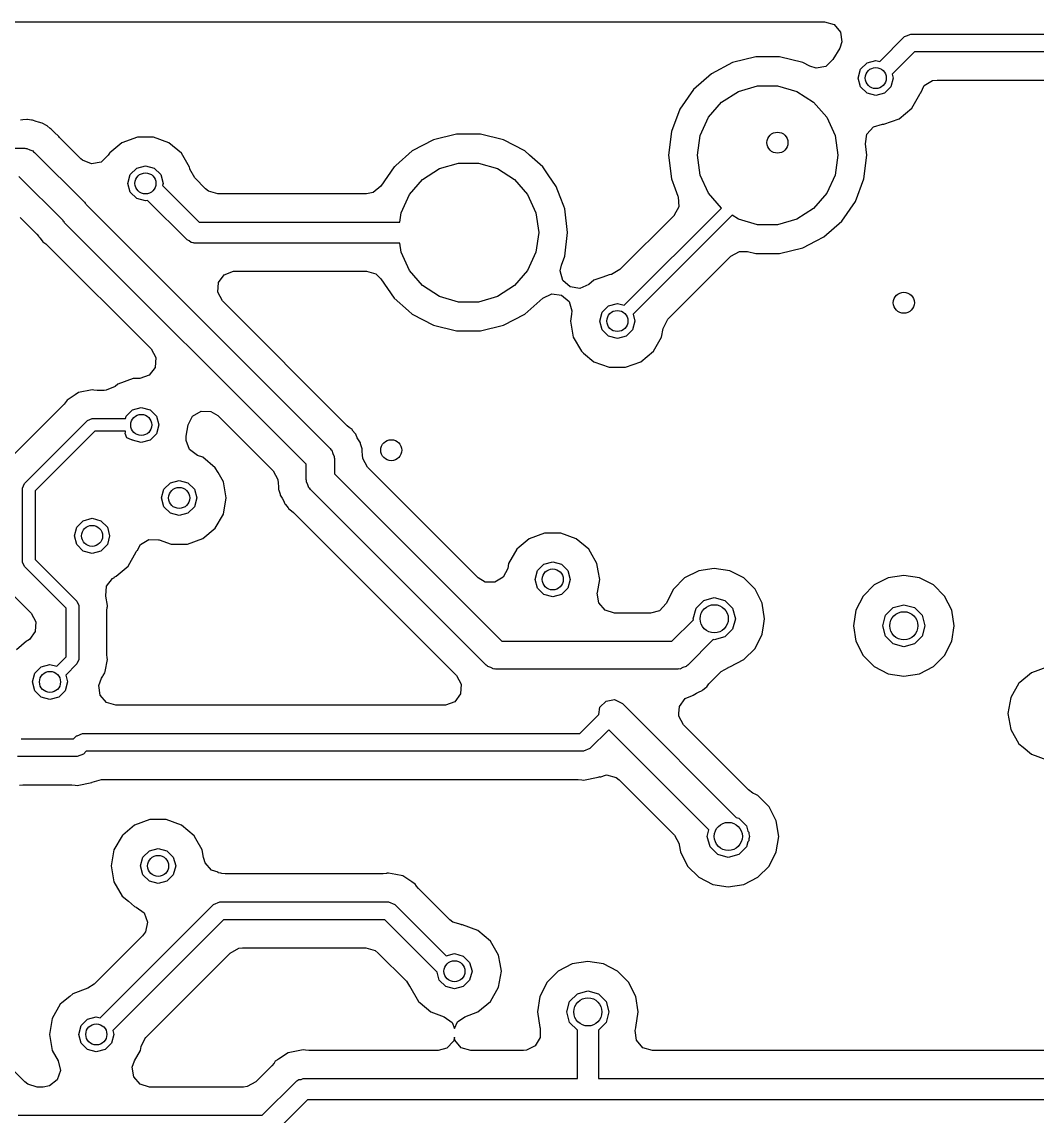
# Model space of a CAD drawing. Extents: x 4.55 to 6.09, y -4.28 to -3.52.
# Drawn here: x 5.3413 to 5.6259, y -3.8284 to -3.5217 of the extents above; entities that cross this region are included whole.
import ezdxf

# ---------------------------------------------------------------- set-up
doc = ezdxf.new("R2010")
doc.units = 0
doc.header["$MEASUREMENT"] = 0
doc.layers.add('BLACK', color=7, linetype='CONTINUOUS')

msp = doc.modelspace()

# ---------------------------------------------------------------- linework, layer by layer
at = {"layer": 'BLACK', "linetype": 'CONTINUOUS'}
for p, q in [((4.91438, -3.52165), (5.56637, -3.52165)), ((5.56637, -3.52165), (5.56901, -3.52243)), ((5.56901, -3.52243), (5.57081, -3.52451)), ((5.57081, -3.52451), (5.5712, -3.52723)), ((5.5712, -3.52723), (5.57059, -3.52898)), ((5.5818, -3.53277), (5.58878, -3.52579)), ((5.58878, -3.52579), (5.5893, -3.52558)), ((5.5893, -3.52558), (5.59055, -3.52506)), ((5.59055, -3.52506), (5.68189, -3.52506)), ((5.57059, -3.52898), (5.56871, -3.53223)), ((5.59159, -3.53006), (5.58534, -3.53631)), ((5.68085, -3.53006), (5.59159, -3.53006)), ((5.54054, -3.53308), (5.53461, -3.53619)), ((5.54705, -3.53148), (5.54054, -3.53308)), ((5.55374, -3.53148), (5.54705, -3.53148)), ((5.56025, -3.53308), (5.55374, -3.53148)), ((5.56222, -3.53411), (5.56025, -3.53308)), ((5.56871, -3.53223), (5.56672, -3.53413)), ((5.57645, -3.53494), (5.57825, -3.53314)), ((5.57825, -3.53314), (5.58071, -3.53248)), ((5.58071, -3.53248), (5.5818, -3.53277)), ((5.53461, -3.53619), (5.5296, -3.54063)), ((5.56402, -3.53465), (5.56222, -3.53411)), ((5.56672, -3.53413), (5.56402, -3.53465)), ((5.57579, -3.5374), (5.57645, -3.53494)), ((5.58534, -3.53631), (5.58563, -3.5374)), ((5.54222, -3.54115), (5.54759, -3.53957)), ((5.54759, -3.53957), (5.5532, -3.53957)), ((5.5532, -3.53957), (5.55857, -3.54115)), ((5.57645, -3.53986), (5.57579, -3.5374)), ((5.57825, -3.54166), (5.57645, -3.53986)), ((5.58497, -3.53986), (5.58317, -3.54166)), ((5.58563, -3.5374), (5.58497, -3.53986)), ((5.5933, -3.54153), (5.59429, -3.53952)), ((5.59429, -3.53952), (5.59665, -3.53811)), ((5.59665, -3.53811), (5.59788, -3.53795)), ((5.59788, -3.53795), (5.64214, -3.53795)), ((5.5296, -3.54063), (5.52579, -3.54614)), ((5.5375, -3.54418), (5.54222, -3.54115)), ((5.55857, -3.54115), (5.56328, -3.54418)), ((5.58071, -3.54232), (5.57825, -3.54166)), ((5.58317, -3.54166), (5.58071, -3.54232)), ((5.5908, -3.54587), (5.59309, -3.54191)), ((5.59309, -3.54191), (5.59323, -3.54151)), ((5.59309, -3.54191), (5.59309, -3.54191)), ((5.59323, -3.54151), (5.5933, -3.54153)), ((5.52579, -3.54614), (5.52342, -3.55241)), ((5.53383, -3.54841), (5.5375, -3.54418)), ((5.56328, -3.54418), (5.56695, -3.54841)), ((5.58729, -3.54881), (5.5908, -3.54587)), ((5.34164, -3.54915), (5.34097, -3.54919)), ((5.34268, -3.549), (5.34164, -3.54915)), ((5.34295, -3.54906), (5.34268, -3.549)), ((5.34406, -3.54919), (5.34295, -3.54906)), ((5.34434, -3.54919), (5.34406, -3.54919)), ((5.34532, -3.54957), (5.34434, -3.54919)), ((5.34434, -3.54919), (5.34434, -3.54919)), ((5.53151, -3.55351), (5.53383, -3.54841)), ((5.56695, -3.54841), (5.56928, -3.55351)), ((5.583, -3.55037), (5.58729, -3.54881)), ((5.34596, -3.54977), (5.34532, -3.54957)), ((5.34699, -3.55001), (5.34596, -3.54977)), ((5.34721, -3.55017), (5.34699, -3.55001)), ((5.34699, -3.55001), (5.34699, -3.55001)), ((5.34699, -3.55001), (5.34699, -3.55001)), ((5.34821, -3.55069), (5.34721, -3.55017)), ((5.34846, -3.55079), (5.34821, -3.55069)), ((5.34924, -3.5515), (5.34846, -3.55079)), ((5.34957, -3.55176), (5.34924, -3.5515)), ((5.34972, -3.55188), (5.34957, -3.55176)), ((5.35022, -3.55239), (5.34972, -3.55188)), ((5.34972, -3.55188), (5.34972, -3.55188)), ((5.34972, -3.55188), (5.34972, -3.55188)), ((5.57824, -3.55313), (5.58008, -3.55109)), ((5.58008, -3.55109), (5.58263, -3.55037)), ((5.58263, -3.55037), (5.583, -3.55037)), ((5.583, -3.55037), (5.583, -3.55037)), ((5.35038, -3.55254), (5.35022, -3.55239)), ((5.35173, -3.55377), (5.35038, -3.55254)), ((5.35192, -3.55402), (5.35173, -3.55377)), ((5.35236, -3.55453), (5.35192, -3.55402)), ((5.35788, -3.56005), (5.35236, -3.55453)), ((5.3737, -3.55396), (5.3694, -3.55552)), ((5.37827, -3.55396), (5.3737, -3.55396)), ((5.38257, -3.55552), (5.37827, -3.55396)), ((5.45668, -3.55473), (5.45075, -3.55784)), ((5.46319, -3.55313), (5.45668, -3.55473)), ((5.46988, -3.55313), (5.46319, -3.55313)), ((5.47639, -3.55473), (5.46988, -3.55313)), ((5.48232, -3.55784), (5.47639, -3.55473)), ((5.52342, -3.55241), (5.52261, -3.55906)), ((5.52342, -3.55241), (5.52342, -3.55241)), ((5.53071, -3.55906), (5.53151, -3.55351)), ((5.56928, -3.55351), (5.57008, -3.55906)), ((5.57779, -3.55584), (5.57824, -3.55313)), ((5.33014, -3.55709), (5.34213, -3.55709)), ((5.34213, -3.55709), (5.34243, -3.55718)), ((5.34243, -3.55718), (5.34274, -3.55714)), ((5.34274, -3.55714), (5.34356, -3.55755)), ((5.34356, -3.55755), (5.34444, -3.55784)), ((5.34444, -3.55784), (5.34463, -3.5581)), ((5.34463, -3.5581), (5.34491, -3.55824)), ((5.34491, -3.55824), (5.35889, -3.57222)), ((5.36603, -3.55835), (5.36589, -3.55846)), ((5.3694, -3.55552), (5.36603, -3.55835)), ((5.38607, -3.55846), (5.38257, -3.55552)), ((5.38257, -3.55552), (5.38257, -3.55552)), ((5.45075, -3.55784), (5.44617, -3.56191)), ((5.4836, -3.55898), (5.48232, -3.55784)), ((5.57817, -3.55906), (5.57779, -3.55584)), ((5.35832, -3.56043), (5.35788, -3.56005)), ((5.36087, -3.56146), (5.35832, -3.56043)), ((5.36357, -3.56094), (5.36087, -3.56146)), ((5.36556, -3.55904), (5.36357, -3.56094)), ((5.36589, -3.55846), (5.36556, -3.55904)), ((5.36589, -3.55846), (5.36589, -3.55846)), ((5.38607, -3.55846), (5.38607, -3.55846)), ((5.38607, -3.55846), (5.38607, -3.55846)), ((5.38607, -3.55846), (5.38607, -3.55846)), ((5.38836, -3.56242), (5.38607, -3.55846)), ((5.38607, -3.55846), (5.38607, -3.55846)), ((5.45836, -3.5628), (5.46373, -3.56122)), ((5.46373, -3.56122), (5.46934, -3.56122)), ((5.46934, -3.56122), (5.47471, -3.5628)), ((5.48733, -3.56229), (5.4836, -3.55898)), ((5.52261, -3.55906), (5.52342, -3.5657)), ((5.53151, -3.5646), (5.53071, -3.55906)), ((5.57008, -3.55906), (5.56928, -3.5646)), ((5.57737, -3.5657), (5.57817, -3.55906)), ((5.57817, -3.55906), (5.57817, -3.55906)), ((5.37106, -3.56693), (5.37172, -3.56447)), ((5.37172, -3.56447), (5.37352, -3.56267)), ((5.37352, -3.56267), (5.37598, -3.56201)), ((5.37598, -3.56201), (5.37844, -3.56267)), ((5.37844, -3.56267), (5.38025, -3.56447)), ((5.38025, -3.56447), (5.38091, -3.56693)), ((5.38843, -3.56278), (5.38836, -3.56242)), ((5.38836, -3.56242), (5.38836, -3.56242)), ((5.38846, -3.56297), (5.38843, -3.56278)), ((5.38978, -3.56539), (5.38846, -3.56297)), ((5.44574, -3.56229), (5.44197, -3.56775)), ((5.44578, -3.56225), (5.44574, -3.56229)), ((5.44617, -3.56191), (5.44578, -3.56225)), ((5.45364, -3.56583), (5.45836, -3.5628)), ((5.47471, -3.5628), (5.47943, -3.56583)), ((5.48909, -3.56484), (5.48733, -3.56229)), ((5.35287, -3.57734), (5.3405, -3.56496)), ((5.37172, -3.56939), (5.37106, -3.56693)), ((5.38091, -3.56693), (5.38075, -3.56752)), ((5.38075, -3.56752), (5.39099, -3.57776)), ((5.39283, -3.56843), (5.38978, -3.56539)), ((5.44998, -3.57007), (5.45364, -3.56583)), ((5.47943, -3.56583), (5.4831, -3.57007)), ((5.49093, -3.5675), (5.48909, -3.56484)), ((5.49113, -3.5678), (5.49093, -3.5675)), ((5.52342, -3.5657), (5.52342, -3.5657)), ((5.52342, -3.5657), (5.52445, -3.56843)), ((5.53383, -3.5697), (5.53151, -3.5646)), ((5.56928, -3.5646), (5.56695, -3.5697)), ((5.57499, -3.57197), (5.57737, -3.5657)), ((5.37352, -3.57119), (5.37172, -3.56939)), ((5.39364, -3.56909), (5.39283, -3.56843)), ((5.39628, -3.56986), (5.39364, -3.56909)), ((5.43795, -3.56986), (5.39628, -3.56986)), ((5.43983, -3.56949), (5.43795, -3.56986)), ((5.44197, -3.56775), (5.43983, -3.56949)), ((5.44765, -3.57516), (5.44998, -3.57007)), ((5.4831, -3.57007), (5.48542, -3.57516)), ((5.49224, -3.57072), (5.49113, -3.5678)), ((5.52445, -3.56843), (5.52526, -3.57055)), ((5.52526, -3.57055), (5.52532, -3.57072)), ((5.53743, -3.57385), (5.53383, -3.5697)), ((5.56695, -3.5697), (5.56328, -3.57393)), ((5.35889, -3.57222), (5.35903, -3.5725)), ((5.35903, -3.5725), (5.35929, -3.57269)), ((5.35929, -3.57269), (5.35933, -3.57283)), ((5.35933, -3.57283), (5.42778, -3.64128)), ((5.37598, -3.57185), (5.37352, -3.57119)), ((5.37657, -3.57169), (5.37598, -3.57185)), ((5.38768, -3.5828), (5.37657, -3.57169)), ((5.49324, -3.57336), (5.49224, -3.57072)), ((5.49351, -3.57406), (5.49324, -3.57336)), ((5.52553, -3.57346), (5.52423, -3.57588)), ((5.52532, -3.57072), (5.52553, -3.57346)), ((5.57119, -3.57748), (5.57499, -3.57197)), ((5.34086, -3.57649), (5.3455, -3.58112)), ((5.44727, -3.57776), (5.44765, -3.57516)), ((5.48542, -3.57516), (5.48622, -3.58071)), ((5.49432, -3.58071), (5.49351, -3.57406)), ((5.52421, -3.5759), (5.509, -3.59111)), ((5.51017, -3.6011), (5.53743, -3.57385)), ((5.54046, -3.57583), (5.51268, -3.60361)), ((5.52423, -3.57588), (5.52421, -3.5759)), ((5.54222, -3.57696), (5.54046, -3.57583)), ((5.56328, -3.57393), (5.55857, -3.57696)), ((5.35292, -3.57748), (5.35287, -3.57734)), ((5.35317, -3.57767), (5.35292, -3.57748)), ((5.35332, -3.57795), (5.35317, -3.57767)), ((5.42106, -3.64569), (5.35332, -3.57795)), ((5.39099, -3.57776), (5.44727, -3.57776)), ((5.54759, -3.57854), (5.54222, -3.57696)), ((5.5532, -3.57854), (5.54759, -3.57854)), ((5.55857, -3.57696), (5.5532, -3.57854)), ((5.56618, -3.58192), (5.57119, -3.57748)), ((5.3455, -3.58112), (5.34607, -3.58182)), ((5.34607, -3.58182), (5.34617, -3.58197)), ((5.34617, -3.58197), (5.34637, -3.58216)), ((5.34637, -3.58216), (5.34706, -3.58304)), ((5.38826, -3.58307), (5.38768, -3.5828)), ((5.48622, -3.58071), (5.48542, -3.58625)), ((5.49351, -3.58736), (5.49432, -3.58071)), ((5.56404, -3.58304), (5.56618, -3.58192)), ((5.56618, -3.58192), (5.56618, -3.58192)), ((5.56618, -3.58192), (5.56618, -3.58192)), ((5.34706, -3.58304), (5.34721, -3.58327)), ((5.34721, -3.58327), (5.34721, -3.58327)), ((5.34721, -3.58327), (5.34721, -3.58327)), ((5.34721, -3.58327), (5.34802, -3.58389)), ((5.34802, -3.58389), (5.34805, -3.58391)), ((5.34805, -3.58391), (5.34856, -3.58435)), ((5.34856, -3.58435), (5.37755, -3.61334)), ((5.38875, -3.58348), (5.38826, -3.58307)), ((5.38939, -3.5836), (5.38875, -3.58348)), ((5.38951, -3.58365), (5.38939, -3.5836)), ((5.38958, -3.58363), (5.38951, -3.58365)), ((5.38976, -3.58366), (5.38958, -3.58363)), ((5.44727, -3.58366), (5.38976, -3.58366)), ((5.44765, -3.58625), (5.44727, -3.58366)), ((5.5401, -3.58735), (5.54251, -3.58603)), ((5.54251, -3.58603), (5.54472, -3.58606)), ((5.55374, -3.58663), (5.56025, -3.58503)), ((5.56025, -3.58503), (5.56404, -3.58304)), ((5.44998, -3.59135), (5.44765, -3.58625)), ((5.48542, -3.58625), (5.4831, -3.59135)), ((5.49258, -3.58981), (5.49351, -3.58736)), ((5.52242, -3.60503), (5.5401, -3.58735)), ((5.54472, -3.58606), (5.54705, -3.58663)), ((5.54705, -3.58663), (5.55374, -3.58663)), ((5.39808, -3.59253), (5.40066, -3.59157)), ((5.40066, -3.59157), (5.40101, -3.59156)), ((5.40101, -3.59156), (5.43795, -3.59156)), ((5.43795, -3.59156), (5.44059, -3.59233)), ((5.45364, -3.59559), (5.44998, -3.59135)), ((5.4831, -3.59135), (5.47943, -3.59559)), ((5.49226, -3.59146), (5.49258, -3.58981)), ((5.493, -3.59411), (5.49226, -3.59146)), ((5.509, -3.59111), (5.50659, -3.59243)), ((5.39624, -3.59747), (5.39644, -3.59473)), ((5.39644, -3.59473), (5.39808, -3.59253)), ((5.44059, -3.59233), (5.44197, -3.59366)), ((5.44197, -3.59366), (5.44574, -3.59913)), ((5.49505, -3.59595), (5.493, -3.59411)), ((5.50168, -3.5941), (5.50028, -3.59528)), ((5.50415, -3.5932), (5.50168, -3.5941)), ((5.50168, -3.5941), (5.50168, -3.5941)), ((5.50168, -3.5941), (5.50168, -3.5941)), ((5.50598, -3.59254), (5.50415, -3.5932)), ((5.5064, -3.59247), (5.50598, -3.59254)), ((5.50659, -3.59243), (5.5064, -3.59247)), ((5.39756, -3.59989), (5.39624, -3.59747)), ((5.45836, -3.59861), (5.45364, -3.59559)), ((5.47943, -3.59559), (5.47471, -3.59861)), ((5.48739, -3.59908), (5.48988, -3.59791)), ((5.48988, -3.59791), (5.49261, -3.59827)), ((5.49261, -3.59827), (5.49471, -3.60005)), ((5.49776, -3.59638), (5.49505, -3.59595)), ((5.50028, -3.59528), (5.49776, -3.59638)), ((5.43255, -3.63488), (5.39756, -3.59989)), ((5.44574, -3.59913), (5.44974, -3.60268)), ((5.46373, -3.60019), (5.45836, -3.59861)), ((5.46934, -3.60019), (5.46373, -3.60019)), ((5.47471, -3.59861), (5.46934, -3.60019)), ((5.48232, -3.60357), (5.48733, -3.59913)), ((5.48733, -3.59913), (5.48739, -3.59908)), ((5.48733, -3.59913), (5.48733, -3.59913)), ((5.49471, -3.60005), (5.49551, -3.60268)), ((5.50401, -3.60305), (5.50581, -3.60125)), ((5.50581, -3.60125), (5.50827, -3.60059)), ((5.50827, -3.60059), (5.51017, -3.6011)), ((5.44974, -3.60268), (5.45075, -3.60357)), ((5.45075, -3.60357), (5.45668, -3.60668)), ((5.47639, -3.60668), (5.48232, -3.60357)), ((5.49544, -3.60358), (5.4951, -3.60551)), ((5.49551, -3.60268), (5.49544, -3.60358)), ((5.50335, -3.60551), (5.50401, -3.60305)), ((5.51268, -3.60361), (5.51319, -3.60551)), ((5.45668, -3.60668), (5.45668, -3.60668)), ((5.45668, -3.60668), (5.46319, -3.60829)), ((5.46988, -3.60829), (5.47639, -3.60668)), ((5.4951, -3.60551), (5.4951, -3.60551)), ((5.4951, -3.60551), (5.49589, -3.61002)), ((5.50401, -3.60797), (5.50335, -3.60551)), ((5.51319, -3.60551), (5.51253, -3.60797)), ((5.52107, -3.60763), (5.52229, -3.60517)), ((5.52229, -3.60517), (5.52242, -3.60503)), ((5.46319, -3.60829), (5.46988, -3.60829)), ((5.49589, -3.61002), (5.49589, -3.61002)), ((5.49589, -3.61002), (5.49818, -3.61398)), ((5.50581, -3.60977), (5.50401, -3.60797)), ((5.50827, -3.61043), (5.50581, -3.60977)), ((5.51073, -3.60977), (5.50827, -3.61043)), ((5.51253, -3.60797), (5.51073, -3.60977)), ((5.51836, -3.61398), (5.52065, -3.61002)), ((5.52065, -3.61002), (5.52107, -3.60763)), ((5.37755, -3.61334), (5.37886, -3.61575)), ((5.37886, -3.61575), (5.37867, -3.6185)), ((5.49818, -3.61398), (5.49818, -3.61398)), ((5.49818, -3.61398), (5.49878, -3.61449)), ((5.49878, -3.61449), (5.50168, -3.61692)), ((5.51485, -3.61692), (5.51836, -3.61398)), ((5.37867, -3.6185), (5.37702, -3.6207)), ((5.50168, -3.61692), (5.50598, -3.61848)), ((5.50598, -3.61848), (5.50598, -3.61848)), ((5.50598, -3.61848), (5.51056, -3.61848)), ((5.51056, -3.61848), (5.51485, -3.61692)), ((5.51056, -3.61848), (5.51056, -3.61848)), ((5.37252, -3.62167), (5.36822, -3.62324)), ((5.37409, -3.62167), (5.37252, -3.62167)), ((5.37444, -3.62166), (5.37409, -3.62167)), ((5.37702, -3.6207), (5.37444, -3.62166)), ((5.35725, -3.62554), (5.3563, -3.62618)), ((5.36102, -3.62479), (5.35725, -3.62554)), ((5.35725, -3.62554), (5.35725, -3.62554)), ((5.35725, -3.62554), (5.35725, -3.62554)), ((5.3615, -3.62489), (5.36102, -3.62479)), ((5.36102, -3.62479), (5.36102, -3.62479)), ((5.36102, -3.62479), (5.36102, -3.62479)), ((5.36246, -3.62498), (5.3615, -3.62489)), ((5.36436, -3.62498), (5.36246, -3.62498)), ((5.36498, -3.62494), (5.36436, -3.62498)), ((5.3675, -3.62384), (5.36498, -3.62494)), ((5.36822, -3.62324), (5.3675, -3.62384)), ((5.36822, -3.62324), (5.36822, -3.62324)), ((5.36822, -3.62324), (5.36822, -3.62324)), ((5.35318, -3.62882), (5.33749, -3.64451)), ((5.35378, -3.62808), (5.35318, -3.62882)), ((5.35406, -3.62768), (5.35378, -3.62808)), ((5.35627, -3.62619), (5.35406, -3.62768)), ((5.3563, -3.62618), (5.35627, -3.62619)), ((5.37054, -3.63219), (5.37234, -3.63038)), ((5.37234, -3.63038), (5.3748, -3.62972)), ((5.3748, -3.62972), (5.37726, -3.63038)), ((5.37726, -3.63038), (5.37907, -3.63219)), ((5.3892, -3.63217), (5.39156, -3.63076)), ((5.39156, -3.63076), (5.39431, -3.63084)), ((5.39431, -3.63084), (5.39624, -3.63203)), ((5.39624, -3.63203), (5.41174, -3.64753)), ((5.34205, -3.65111), (5.35977, -3.63339)), ((5.35977, -3.63339), (5.36102, -3.63287)), ((5.36102, -3.63287), (5.37036, -3.63287)), ((5.37036, -3.63287), (5.37054, -3.63219)), ((5.37907, -3.63219), (5.37972, -3.63465)), ((5.37972, -3.63465), (5.37907, -3.63711)), ((5.38743, -3.63775), (5.38798, -3.63465)), ((5.38798, -3.63463), (5.3892, -3.63217)), ((5.38798, -3.63465), (5.38798, -3.63463)), ((5.38798, -3.63465), (5.38798, -3.63465)), ((5.43306, -3.63532), (5.43255, -3.63488)), ((5.36176, -3.63642), (5.34508, -3.6531)), ((5.37036, -3.63642), (5.36176, -3.63642)), ((5.37028, -3.63701), (5.37042, -3.63666)), ((5.37079, -3.63826), (5.37028, -3.63701)), ((5.37042, -3.63666), (5.37036, -3.63642)), ((5.37907, -3.63711), (5.37726, -3.63891)), ((5.38737, -3.63898), (5.38743, -3.63775)), ((5.43389, -3.63595), (5.43306, -3.63532)), ((5.43401, -3.63614), (5.43389, -3.63595)), ((5.43389, -3.63595), (5.43389, -3.63595)), ((5.43389, -3.63595), (5.43389, -3.63595)), ((5.43404, -3.63619), (5.43401, -3.63614)), ((5.43474, -3.63707), (5.43404, -3.63619)), ((5.43493, -3.63726), (5.43474, -3.63707)), ((5.43535, -3.63822), (5.43493, -3.63726)), ((5.43493, -3.63726), (5.43493, -3.63726)), ((5.43493, -3.63726), (5.43493, -3.63726)), ((5.37205, -3.63878), (5.37079, -3.63826)), ((5.37221, -3.63878), (5.37205, -3.63878)), ((5.37234, -3.63891), (5.37221, -3.63878)), ((5.3748, -3.63957), (5.37234, -3.63891)), ((5.37726, -3.63891), (5.3748, -3.63957)), ((5.38835, -3.64155), (5.38737, -3.63898)), ((5.43567, -3.63882), (5.43535, -3.63822)), ((5.43622, -3.63971), (5.43567, -3.63882)), ((5.43627, -3.63998), (5.43622, -3.63971)), ((5.43661, -3.64106), (5.43627, -3.63998)), ((5.43672, -3.64131), (5.43661, -3.64106)), ((5.39057, -3.64318), (5.38835, -3.64155)), ((5.39202, -3.64371), (5.39057, -3.64318)), ((5.39552, -3.64665), (5.39202, -3.64371)), ((5.42778, -3.64128), (5.42793, -3.64156)), ((5.42793, -3.64156), (5.42819, -3.64175)), ((5.42819, -3.64175), (5.42847, -3.64262)), ((5.42847, -3.64262), (5.42889, -3.64345)), ((5.42889, -3.64345), (5.42884, -3.64376)), ((5.42884, -3.64376), (5.42894, -3.64406)), ((5.42894, -3.64406), (5.42894, -3.64834)), ((5.43676, -3.64236), (5.43672, -3.64131)), ((5.43681, -3.64277), (5.43676, -3.64236)), ((5.43683, -3.64297), (5.43681, -3.64277)), ((5.43683, -3.64305), (5.43683, -3.64297)), ((5.43694, -3.64408), (5.43683, -3.64305)), ((5.43826, -3.6465), (5.43694, -3.64408)), ((5.39632, -3.64802), (5.39552, -3.64665)), ((5.39552, -3.64665), (5.39552, -3.64665)), ((5.42106, -3.64997), (5.42106, -3.64569)), ((5.46926, -3.6775), (5.43826, -3.6465)), ((5.38297, -3.65086), (5.38543, -3.6502)), ((5.38543, -3.6502), (5.38789, -3.65086)), ((5.39781, -3.65061), (5.39632, -3.64802)), ((5.41174, -3.64753), (5.41306, -3.64995)), ((5.41306, -3.64995), (5.41317, -3.65098)), ((5.42116, -3.65027), (5.42106, -3.64997)), ((5.42111, -3.65058), (5.42116, -3.65027)), ((5.42894, -3.64834), (5.47588, -3.69528)), ((5.34154, -3.65236), (5.34205, -3.65111)), ((5.34154, -3.67309), (5.34154, -3.65236)), ((5.34508, -3.6531), (5.34508, -3.67235)), ((5.38051, -3.65512), (5.38117, -3.65266)), ((5.38117, -3.65266), (5.38297, -3.65086)), ((5.38789, -3.65086), (5.38969, -3.65266)), ((5.38969, -3.65266), (5.39035, -3.65512)), ((5.39861, -3.65512), (5.39781, -3.65061)), ((5.41317, -3.65098), (5.41317, -3.65106)), ((5.41317, -3.65106), (5.41319, -3.65125)), ((5.41319, -3.65125), (5.41324, -3.65167)), ((5.41324, -3.65167), (5.41328, -3.65272)), ((5.41328, -3.65272), (5.41328, -3.65272)), ((5.41328, -3.65272), (5.41339, -3.65297)), ((5.41339, -3.65297), (5.41373, -3.65405)), ((5.42153, -3.6514), (5.42111, -3.65058)), ((5.42181, -3.65228), (5.42153, -3.6514)), ((5.42207, -3.65247), (5.42181, -3.65228)), ((5.42222, -3.65275), (5.42207, -3.65247)), ((5.47146, -3.702), (5.42222, -3.65275)), ((5.38117, -3.65758), (5.38051, -3.65512)), ((5.39035, -3.65512), (5.38969, -3.65758)), ((5.39781, -3.65962), (5.39861, -3.65512)), ((5.41373, -3.65405), (5.41378, -3.65432)), ((5.41378, -3.65432), (5.41378, -3.65432)), ((5.41378, -3.65432), (5.41378, -3.65432)), ((5.41378, -3.65432), (5.41433, -3.65521)), ((5.41433, -3.65521), (5.41465, -3.65581)), ((5.41465, -3.65581), (5.41507, -3.65677)), ((5.38297, -3.65938), (5.38117, -3.65758)), ((5.38543, -3.66004), (5.38297, -3.65938)), ((5.38789, -3.65938), (5.38543, -3.66004)), ((5.38969, -3.65758), (5.38789, -3.65938)), ((5.39552, -3.66359), (5.39781, -3.65962)), ((5.41507, -3.65677), (5.41507, -3.65677)), ((5.41507, -3.65677), (5.41507, -3.65677)), ((5.41507, -3.65677), (5.41526, -3.65696)), ((5.41526, -3.65696), (5.41596, -3.65784)), ((5.41596, -3.65784), (5.41611, -3.65808)), ((5.41611, -3.65808), (5.41611, -3.65808)), ((5.41611, -3.65808), (5.41611, -3.65808)), ((5.41611, -3.65808), (5.41611, -3.65808)), ((5.41611, -3.65808), (5.41694, -3.65871)), ((5.41694, -3.65871), (5.41745, -3.65915)), ((5.41745, -3.65915), (5.4632, -3.70489)), ((5.35676, -3.66329), (5.35856, -3.66149)), ((5.35856, -3.66149), (5.36102, -3.66083)), ((5.36102, -3.66083), (5.36348, -3.66149)), ((5.36348, -3.66149), (5.36529, -3.66329)), ((5.3561, -3.66575), (5.35676, -3.66329)), ((5.35676, -3.66821), (5.3561, -3.66575)), ((5.36529, -3.66329), (5.36594, -3.66575)), ((5.36594, -3.66575), (5.36529, -3.66821)), ((5.39202, -3.66653), (5.39552, -3.66359)), ((5.48787, -3.66498), (5.48357, -3.66655)), ((5.49244, -3.66498), (5.48787, -3.66498)), ((5.49674, -3.66655), (5.49244, -3.66498)), ((5.35856, -3.67001), (5.35676, -3.66821)), ((5.36529, -3.66821), (5.36348, -3.67001)), ((5.37369, -3.6699), (5.37456, -3.66816)), ((5.37456, -3.66816), (5.37692, -3.66674)), ((5.37692, -3.66674), (5.37967, -3.66683)), ((5.37967, -3.66683), (5.37981, -3.66688)), ((5.37981, -3.66688), (5.38315, -3.66809)), ((5.38315, -3.66809), (5.38315, -3.66809)), ((5.38315, -3.66809), (5.38772, -3.66809)), ((5.38772, -3.66809), (5.39202, -3.66653)), ((5.38772, -3.66809), (5.38772, -3.66809)), ((5.48357, -3.66655), (5.48072, -3.66894)), ((5.49674, -3.66655), (5.49674, -3.66655)), ((5.50025, -3.66949), (5.49674, -3.66655)), ((5.36102, -3.67067), (5.35856, -3.67001)), ((5.36348, -3.67001), (5.36102, -3.67067)), ((5.37111, -3.67422), (5.3734, -3.67025)), ((5.3734, -3.67025), (5.37355, -3.66985)), ((5.3734, -3.67025), (5.3734, -3.67025)), ((5.37355, -3.66985), (5.37369, -3.6699)), ((5.48007, -3.66949), (5.47778, -3.67345)), ((5.48072, -3.66894), (5.48007, -3.66949)), ((5.48007, -3.66949), (5.48007, -3.66949)), ((5.50073, -3.67032), (5.50025, -3.66949)), ((5.50025, -3.66949), (5.50025, -3.66949)), ((5.50025, -3.66949), (5.50025, -3.66949)), ((5.50025, -3.66949), (5.50025, -3.66949)), ((5.50025, -3.66949), (5.50025, -3.66949)), ((5.50254, -3.67345), (5.50073, -3.67032)), ((5.34205, -3.67434), (5.34154, -3.67309)), ((5.35374, -3.68603), (5.34205, -3.67434)), ((5.34508, -3.67235), (5.35676, -3.68404)), ((5.36773, -3.67705), (5.37111, -3.67422)), ((5.47752, -3.6749), (5.4763, -3.67736)), ((5.47778, -3.67345), (5.47752, -3.6749)), ((5.47778, -3.67345), (5.47778, -3.67345)), ((5.4859, -3.67549), (5.4877, -3.67369)), ((5.4877, -3.67369), (5.49016, -3.67303)), ((5.49016, -3.67303), (5.49262, -3.67369)), ((5.49262, -3.67369), (5.49442, -3.67549)), ((5.5029, -3.67554), (5.50254, -3.67345)), ((5.53543, -3.67485), (5.53107, -3.67554)), ((5.5398, -3.67554), (5.53543, -3.67485)), ((5.53543, -3.67485), (5.53543, -3.67485)), ((5.36507, -3.67983), (5.36676, -3.67766)), ((5.36676, -3.67766), (5.36726, -3.6774)), ((5.36724, -3.67737), (5.36761, -3.67716)), ((5.36726, -3.6774), (5.36724, -3.67737)), ((5.36761, -3.67716), (5.36773, -3.67705)), ((5.47119, -3.67869), (5.46926, -3.6775)), ((5.4763, -3.67736), (5.47394, -3.67877)), ((5.48524, -3.67795), (5.4859, -3.67549)), ((5.4859, -3.68041), (5.48524, -3.67795)), ((5.49442, -3.67549), (5.49508, -3.67795)), ((5.49508, -3.67795), (5.49442, -3.68041)), ((5.50268, -3.68165), (5.50333, -3.67795)), ((5.50333, -3.67795), (5.5029, -3.67554)), ((5.50333, -3.67795), (5.50333, -3.67795)), ((5.52713, -3.67754), (5.524, -3.68067)), ((5.53107, -3.67554), (5.52713, -3.67754)), ((5.54374, -3.67754), (5.5398, -3.67554)), ((5.54687, -3.68067), (5.54374, -3.67754)), ((5.58422, -3.67751), (5.58028, -3.67951)), ((5.58858, -3.67681), (5.58422, -3.67751)), ((5.59295, -3.67751), (5.58858, -3.67681)), ((5.58858, -3.67681), (5.58858, -3.67681)), ((5.59689, -3.67951), (5.59295, -3.67751)), ((5.33749, -3.68093), (5.34397, -3.68742)), ((5.36483, -3.68257), (5.36507, -3.67983)), ((5.47394, -3.67877), (5.47119, -3.67869)), ((5.4877, -3.68221), (5.4859, -3.68041)), ((5.49442, -3.68041), (5.49262, -3.68221)), ((5.524, -3.68067), (5.52194, -3.68472)), ((5.54887, -3.68461), (5.54687, -3.68067)), ((5.58028, -3.67951), (5.57715, -3.68264)), ((5.60001, -3.68264), (5.59689, -3.67951)), ((5.35676, -3.68404), (5.35728, -3.68529)), ((5.36484, -3.68267), (5.36483, -3.68257)), ((5.36536, -3.68524), (5.36484, -3.68267)), ((5.49016, -3.68287), (5.4877, -3.68221)), ((5.49262, -3.68221), (5.49016, -3.68287)), ((5.50265, -3.68181), (5.50268, -3.68165)), ((5.50304, -3.68453), (5.50265, -3.68181)), ((5.53032, -3.68602), (5.53248, -3.68386)), ((5.53248, -3.68386), (5.53543, -3.68307)), ((5.53543, -3.68307), (5.53839, -3.68386)), ((5.53839, -3.68386), (5.54055, -3.68602)), ((5.57715, -3.68264), (5.57514, -3.68658)), ((5.60202, -3.68658), (5.60001, -3.68264)), ((5.35374, -3.69966), (5.35374, -3.68603)), ((5.35728, -3.68529), (5.35728, -3.70039)), ((5.36518, -3.68672), (5.36527, -3.68577)), ((5.36518, -3.69896), (5.36518, -3.68672)), ((5.36527, -3.68577), (5.3653, -3.68563)), ((5.3653, -3.68563), (5.36537, -3.68529)), ((5.36537, -3.68529), (5.36536, -3.68524)), ((5.50485, -3.68661), (5.50304, -3.68453)), ((5.50749, -3.68738), (5.50485, -3.68661)), ((5.52005, -3.68672), (5.51759, -3.68738)), ((5.52194, -3.68472), (5.52005, -3.68672)), ((5.52953, -3.68898), (5.53032, -3.68602)), ((5.54055, -3.68602), (5.54134, -3.68898)), ((5.54956, -3.68898), (5.54887, -3.68461)), ((5.57514, -3.68658), (5.57445, -3.69094)), ((5.58347, -3.68799), (5.58563, -3.68583)), ((5.58563, -3.68583), (5.58858, -3.68504)), ((5.58858, -3.68504), (5.59154, -3.68583)), ((5.59154, -3.68583), (5.5937, -3.68799)), ((5.60271, -3.69094), (5.60202, -3.68658)), ((5.34397, -3.68742), (5.34529, -3.68983)), ((5.34529, -3.68983), (5.34509, -3.69257)), ((5.51759, -3.68738), (5.50749, -3.68738)), ((5.52357, -3.69528), (5.5296, -3.68924)), ((5.5296, -3.68924), (5.52953, -3.68898)), ((5.54134, -3.68898), (5.54055, -3.69193)), ((5.54925, -3.69094), (5.54956, -3.68898)), ((5.54956, -3.68898), (5.54956, -3.68898)), ((5.58268, -3.69094), (5.58347, -3.68799)), ((5.5937, -3.68799), (5.59449, -3.69094)), ((5.34509, -3.69257), (5.34344, -3.69478)), ((5.54055, -3.69193), (5.53839, -3.69409)), ((5.54687, -3.69728), (5.54887, -3.69334)), ((5.54887, -3.69334), (5.54925, -3.69094)), ((5.54887, -3.69334), (5.54887, -3.69334)), ((5.54887, -3.69334), (5.54887, -3.69334)), ((5.57445, -3.69094), (5.57445, -3.69094)), ((5.57445, -3.69094), (5.57514, -3.69531)), ((5.58347, -3.6939), (5.58268, -3.69094)), ((5.59449, -3.69094), (5.5937, -3.6939)), ((5.60202, -3.69531), (5.60271, -3.69094)), ((5.60271, -3.69094), (5.60271, -3.69094)), ((5.34263, -3.69529), (5.33978, -3.69768)), ((5.34296, -3.69509), (5.34263, -3.69528)), ((5.34263, -3.69528), (5.34263, -3.69529)), ((5.34263, -3.69529), (5.34263, -3.69529)), ((5.34344, -3.69478), (5.34296, -3.69509)), ((5.47588, -3.69528), (5.52357, -3.69528)), ((5.53517, -3.69481), (5.52798, -3.702)), ((5.53543, -3.69488), (5.53517, -3.69481)), ((5.53839, -3.69409), (5.53543, -3.69488)), ((5.57514, -3.69531), (5.57715, -3.69925)), ((5.58563, -3.69606), (5.58347, -3.6939)), ((5.58858, -3.69685), (5.58563, -3.69606)), ((5.59154, -3.69606), (5.58858, -3.69685)), ((5.5937, -3.6939), (5.59154, -3.69606)), ((5.60001, -3.69925), (5.60202, -3.69531)), ((5.60202, -3.69531), (5.60202, -3.69531)), ((5.60202, -3.69531), (5.60202, -3.69531)), ((5.36527, -3.69991), (5.36518, -3.69896)), ((5.54374, -3.70041), (5.54687, -3.69728)), ((5.57715, -3.69925), (5.58028, -3.70238)), ((5.59689, -3.70238), (5.60001, -3.69925)), ((5.34495, -3.70423), (5.34675, -3.70243)), ((5.34675, -3.70243), (5.34921, -3.70177)), ((5.34921, -3.70177), (5.35112, -3.70228)), ((5.35112, -3.70228), (5.35374, -3.69966)), ((5.35676, -3.70165), (5.35362, -3.70479)), ((5.35728, -3.70039), (5.35676, -3.70165)), ((5.35728, -3.70039), (5.35728, -3.70039)), ((5.3647, -3.70373), (5.36537, -3.70039)), ((5.36537, -3.70039), (5.36527, -3.69991)), ((5.36537, -3.70039), (5.36537, -3.70039)), ((5.47174, -3.70214), (5.47146, -3.702)), ((5.47193, -3.7024), (5.47174, -3.70214)), ((5.47281, -3.70268), (5.47193, -3.7024)), ((5.52751, -3.7024), (5.52663, -3.70268)), ((5.5277, -3.70214), (5.52751, -3.7024)), ((5.52798, -3.702), (5.5277, -3.70214)), ((5.5374, -3.70374), (5.53946, -3.70261)), ((5.53943, -3.70253), (5.5398, -3.70242)), ((5.53946, -3.70261), (5.53943, -3.70253)), ((5.5398, -3.70242), (5.54374, -3.70041)), ((5.5398, -3.70242), (5.5398, -3.70242)), ((5.58028, -3.70238), (5.58422, -3.70438)), ((5.59295, -3.70438), (5.59689, -3.70238)), ((5.62862, -3.70258), (5.62432, -3.70414)), ((5.34429, -3.70669), (5.34495, -3.70423)), ((5.35362, -3.70479), (5.35413, -3.70669)), ((5.36286, -3.70765), (5.36363, -3.70563)), ((5.36363, -3.70563), (5.36401, -3.70508)), ((5.36401, -3.70508), (5.36413, -3.70489)), ((5.36401, -3.70508), (5.36401, -3.70508)), ((5.36413, -3.70489), (5.36462, -3.70416)), ((5.36462, -3.70416), (5.3647, -3.70373)), ((5.4632, -3.70489), (5.46451, -3.70731)), ((5.47363, -3.7031), (5.47281, -3.70268)), ((5.47394, -3.70305), (5.47363, -3.7031)), ((5.47424, -3.70315), (5.47394, -3.70305)), ((5.5252, -3.70315), (5.47424, -3.70315)), ((5.5255, -3.70305), (5.5252, -3.70315)), ((5.52581, -3.7031), (5.5255, -3.70305)), ((5.52663, -3.70268), (5.52581, -3.7031)), ((5.53438, -3.70676), (5.53625, -3.70489)), ((5.53625, -3.70489), (5.5374, -3.70374)), ((5.58422, -3.70438), (5.58858, -3.70508)), ((5.58858, -3.70508), (5.59295, -3.70438)), ((5.58858, -3.70508), (5.58858, -3.70508)), ((5.58858, -3.70508), (5.58858, -3.70508)), ((5.59295, -3.70438), (5.59295, -3.70438)), ((5.59295, -3.70438), (5.59295, -3.70438)), ((5.62432, -3.70414), (5.62107, -3.70687)), ((5.34495, -3.70915), (5.34429, -3.70669)), ((5.35413, -3.70669), (5.35347, -3.70915)), ((5.36325, -3.71037), (5.36286, -3.70765)), ((5.46451, -3.70731), (5.46432, -3.71005)), ((5.53219, -3.70895), (5.53307, -3.70825)), ((5.53307, -3.70825), (5.53331, -3.70811)), ((5.53331, -3.70811), (5.53394, -3.70727)), ((5.53394, -3.70727), (5.53438, -3.70676)), ((5.62081, -3.70708), (5.61853, -3.71105)), ((5.62107, -3.70687), (5.62081, -3.70708)), ((5.62081, -3.70708), (5.62081, -3.70708)), ((5.34675, -3.71095), (5.34495, -3.70915)), ((5.34921, -3.71161), (5.34675, -3.71095)), ((5.35167, -3.71095), (5.34921, -3.71161)), ((5.35347, -3.70915), (5.35167, -3.71095)), ((5.36505, -3.71245), (5.36325, -3.71037)), ((5.46432, -3.71005), (5.46267, -3.71225)), ((5.5051, -3.71204), (5.50751, -3.71166)), ((5.50751, -3.71166), (5.50967, -3.71277)), ((5.52567, -3.71356), (5.52732, -3.71136)), ((5.52732, -3.71136), (5.52935, -3.71047)), ((5.52935, -3.71047), (5.52954, -3.71044)), ((5.52954, -3.71044), (5.53044, -3.70988)), ((5.52954, -3.71044), (5.52954, -3.71044)), ((5.52954, -3.71044), (5.52954, -3.71044)), ((5.53044, -3.70988), (5.53104, -3.70957)), ((5.53104, -3.70957), (5.532, -3.70914)), ((5.532, -3.70914), (5.53219, -3.70895)), ((5.61853, -3.71105), (5.61773, -3.71555)), ((5.61853, -3.71105), (5.61853, -3.71105)), ((5.36769, -3.71323), (5.36505, -3.71245)), ((5.45974, -3.71323), (5.36769, -3.71323)), ((5.46009, -3.71322), (5.45974, -3.71323)), ((5.46267, -3.71225), (5.46009, -3.71322)), ((5.50305, -3.71585), (5.50338, -3.71376)), ((5.50338, -3.71376), (5.5051, -3.71204)), ((5.50967, -3.71277), (5.5416, -3.74469)), ((5.52553, -3.71555), (5.52567, -3.71356)), ((5.49778, -3.72112), (5.50305, -3.71585)), ((5.52547, -3.71631), (5.52553, -3.71555)), ((5.52679, -3.71872), (5.52547, -3.71631)), ((5.61773, -3.71555), (5.61773, -3.71555)), ((5.61773, -3.71555), (5.61853, -3.72006)), ((5.50587, -3.7201), (5.50059, -3.72539)), ((5.53395, -3.74818), (5.50587, -3.7201)), ((5.54501, -3.73694), (5.52679, -3.71872)), ((5.61853, -3.72006), (5.61853, -3.72006)), ((5.61853, -3.72006), (5.62081, -3.72402)), ((5.34113, -3.72264), (5.35582, -3.72264)), ((5.35582, -3.72264), (5.3566, -3.72185)), ((5.3566, -3.72185), (5.35683, -3.72176)), ((5.35683, -3.72176), (5.35837, -3.72112)), ((5.35837, -3.72112), (5.49778, -3.72112)), ((5.62081, -3.72402), (5.62081, -3.72402)), ((5.62081, -3.72402), (5.62199, -3.725)), ((5.35862, -3.72691), (5.35685, -3.72764)), ((5.3594, -3.72612), (5.35862, -3.72691)), ((5.49882, -3.72612), (5.3594, -3.72612)), ((5.50059, -3.72539), (5.49882, -3.72612)), ((5.62199, -3.725), (5.62432, -3.72696)), ((5.62432, -3.72696), (5.62862, -3.72852)), ((5.35685, -3.72764), (5.3401, -3.72764)), ((5.50287, -3.73341), (5.50332, -3.73323)), ((5.50332, -3.73323), (5.50337, -3.73335)), ((5.50337, -3.73335), (5.50525, -3.73276)), ((5.50525, -3.73276), (5.5079, -3.73348)), ((5.34065, -3.73563), (5.3416, -3.73553)), ((5.3416, -3.73553), (5.35535, -3.73553)), ((5.35535, -3.73553), (5.3563, -3.73563)), ((5.3563, -3.73563), (5.35685, -3.73574)), ((5.35685, -3.73574), (5.36091, -3.73493)), ((5.36091, -3.73493), (5.36099, -3.73487)), ((5.36099, -3.73487), (5.36104, -3.73484)), ((5.36104, -3.73484), (5.36367, -3.73402)), ((5.36367, -3.73402), (5.36376, -3.73402)), ((5.36376, -3.73402), (5.49731, -3.73402)), ((5.49731, -3.73402), (5.49827, -3.73411)), ((5.49827, -3.73411), (5.49882, -3.73422)), ((5.49882, -3.73422), (5.50287, -3.73341)), ((5.50287, -3.73341), (5.50287, -3.73341)), ((5.50287, -3.73341), (5.50287, -3.73341)), ((5.5079, -3.73348), (5.50879, -3.73418)), ((5.50879, -3.73418), (5.52424, -3.74963)), ((5.54625, -3.73784), (5.54501, -3.73694)), ((5.54708, -3.73827), (5.54625, -3.73784)), ((5.54768, -3.73857), (5.54708, -3.73827)), ((5.5508, -3.74169), (5.54768, -3.73857)), ((5.55281, -3.74563), (5.5508, -3.74169)), ((5.5508, -3.74169), (5.5508, -3.74169)), ((5.5508, -3.74169), (5.5508, -3.74169)), ((5.37724, -3.7453), (5.37294, -3.74686)), ((5.38181, -3.7453), (5.37724, -3.7453)), ((5.38611, -3.74686), (5.38181, -3.7453)), ((5.5416, -3.74469), (5.54232, -3.74489)), ((5.54232, -3.74489), (5.54448, -3.74705)), ((5.37294, -3.74686), (5.36964, -3.74963)), ((5.38962, -3.7498), (5.38611, -3.74686)), ((5.38611, -3.74686), (5.38611, -3.74686)), ((5.53346, -3.75), (5.53395, -3.74818)), ((5.54448, -3.74705), (5.54487, -3.74849)), ((5.54487, -3.74849), (5.54508, -3.74878)), ((5.5535, -3.75), (5.55281, -3.74563)), ((5.36944, -3.7498), (5.36715, -3.75376)), ((5.36964, -3.74963), (5.36944, -3.7498)), ((5.36944, -3.7498), (5.36944, -3.7498)), ((5.39011, -3.75065), (5.38962, -3.7498)), ((5.38962, -3.7498), (5.38962, -3.7498)), ((5.38962, -3.7498), (5.38962, -3.7498)), ((5.38962, -3.7498), (5.38962, -3.7498)), ((5.38962, -3.7498), (5.38962, -3.7498)), ((5.39191, -3.75376), (5.39011, -3.75065)), ((5.52424, -3.74963), (5.52555, -3.75204)), ((5.53426, -3.75295), (5.53346, -3.75)), ((5.54487, -3.75151), (5.54448, -3.75295)), ((5.54508, -3.75122), (5.54487, -3.75151)), ((5.54508, -3.74878), (5.54508, -3.74928)), ((5.54508, -3.74928), (5.54528, -3.75)), ((5.54528, -3.75), (5.54508, -3.75072)), ((5.54508, -3.75072), (5.54508, -3.75122)), ((5.55281, -3.75437), (5.5535, -3.75)), ((5.5535, -3.75), (5.5535, -3.75)), ((5.36715, -3.75376), (5.36635, -3.75827)), ((5.36715, -3.75376), (5.36715, -3.75376)), ((5.37527, -3.75581), (5.37707, -3.75401)), ((5.37707, -3.75401), (5.37953, -3.75335)), ((5.37953, -3.75335), (5.38199, -3.75401)), ((5.38199, -3.75401), (5.38379, -3.75581)), ((5.39229, -3.75594), (5.39191, -3.75376)), ((5.52555, -3.75204), (5.52561, -3.75232)), ((5.52561, -3.75232), (5.52593, -3.75437)), ((5.52593, -3.75437), (5.52593, -3.75437)), ((5.52593, -3.75437), (5.52593, -3.75437)), ((5.52593, -3.75437), (5.52794, -3.75831)), ((5.53642, -3.75511), (5.53426, -3.75295)), ((5.54448, -3.75295), (5.54232, -3.75511)), ((5.5508, -3.75831), (5.55281, -3.75437)), ((5.55281, -3.75437), (5.55281, -3.75437)), ((5.55281, -3.75437), (5.55281, -3.75437)), ((5.37461, -3.75827), (5.37527, -3.75581)), ((5.38379, -3.75581), (5.38445, -3.75827)), ((5.39234, -3.75623), (5.39229, -3.75594)), ((5.39271, -3.75741), (5.39234, -3.75623)), ((5.39451, -3.75949), (5.39271, -3.75741)), ((5.53937, -3.75591), (5.53642, -3.75511)), ((5.54232, -3.75511), (5.53937, -3.75591)), ((5.36635, -3.75827), (5.36635, -3.75827)), ((5.36635, -3.75827), (5.36715, -3.76277)), ((5.37527, -3.76073), (5.37461, -3.75827)), ((5.37707, -3.76253), (5.37527, -3.76073)), ((5.38379, -3.76073), (5.38199, -3.76253)), ((5.38445, -3.75827), (5.38379, -3.76073)), ((5.3964, -3.76005), (5.39451, -3.75949)), ((5.39638, -3.76017), (5.3964, -3.76005)), ((5.39711, -3.76032), (5.39638, -3.76017)), ((5.3974, -3.76038), (5.39711, -3.76032)), ((5.39835, -3.76047), (5.3974, -3.76038)), ((5.44259, -3.76047), (5.39835, -3.76047)), ((5.44354, -3.76038), (5.44259, -3.76047)), ((5.44367, -3.76035), (5.44354, -3.76038)), ((5.44409, -3.76027), (5.44367, -3.76035)), ((5.44612, -3.76067), (5.44409, -3.76027)), ((5.44409, -3.76027), (5.44409, -3.76027)), ((5.44409, -3.76027), (5.44409, -3.76027)), ((5.44815, -3.76108), (5.44612, -3.76067)), ((5.52794, -3.75831), (5.53106, -3.76143)), ((5.54768, -3.76143), (5.5508, -3.75831)), ((5.36715, -3.76277), (5.36715, -3.76277)), ((5.36715, -3.76277), (5.36944, -3.76673)), ((5.37953, -3.76319), (5.37707, -3.76253)), ((5.38199, -3.76253), (5.37953, -3.76319)), ((5.45069, -3.76278), (5.44815, -3.76108)), ((5.44815, -3.76108), (5.44815, -3.76108)), ((5.45159, -3.76337), (5.45069, -3.76278)), ((5.45069, -3.76278), (5.45069, -3.76278)), ((5.45186, -3.76378), (5.45159, -3.76337)), ((5.4519, -3.76384), (5.45186, -3.76378)), ((5.45251, -3.76458), (5.4519, -3.76384)), ((5.53106, -3.76143), (5.535, -3.76344)), ((5.535, -3.76344), (5.53937, -3.76413)), ((5.53937, -3.76413), (5.54374, -3.76344)), ((5.54374, -3.76344), (5.54768, -3.76143)), ((5.54374, -3.76344), (5.54374, -3.76344)), ((5.54374, -3.76344), (5.54374, -3.76344)), ((5.36944, -3.76673), (5.36944, -3.76673)), ((5.36944, -3.76673), (5.37118, -3.76819)), ((5.46132, -3.77339), (5.45251, -3.76458)), ((5.53937, -3.76413), (5.53937, -3.76413)), ((5.53937, -3.76413), (5.53937, -3.76413)), ((5.3633, -3.80088), (5.39508, -3.7691)), ((5.37118, -3.76819), (5.37294, -3.76968)), ((5.37294, -3.76968), (5.37337, -3.76983)), ((5.37337, -3.76983), (5.37558, -3.77146)), ((5.39508, -3.7691), (5.39685, -3.76837)), ((5.39685, -3.76837), (5.44409, -3.76837)), ((5.44409, -3.76837), (5.44586, -3.7691)), ((5.44586, -3.7691), (5.46026, -3.7835)), ((5.37558, -3.77146), (5.37656, -3.77403)), ((5.39789, -3.77337), (5.36683, -3.80442)), ((5.37656, -3.77403), (5.376, -3.77672)), ((5.44306, -3.77337), (5.39789, -3.77337)), ((5.45775, -3.78805), (5.44306, -3.77337)), ((5.46213, -3.77405), (5.46132, -3.77339)), ((5.46447, -3.77473), (5.46213, -3.77405)), ((5.46447, -3.77475), (5.46447, -3.77473)), ((5.4646, -3.77477), (5.46447, -3.77475)), ((5.46477, -3.77482), (5.4646, -3.77477)), ((5.46489, -3.77482), (5.46477, -3.77482)), ((5.46918, -3.77639), (5.46489, -3.77482)), ((5.46489, -3.77482), (5.46489, -3.77482)), ((5.37515, -3.77787), (5.36156, -3.79145)), ((5.376, -3.77672), (5.37515, -3.77787)), ((5.47269, -3.77933), (5.46918, -3.77639)), ((5.46918, -3.77639), (5.46918, -3.77639)), ((5.39973, -3.78269), (5.40214, -3.78137)), ((5.40214, -3.78137), (5.40318, -3.78126)), ((5.40318, -3.78126), (5.43777, -3.78126)), ((5.43777, -3.78126), (5.44041, -3.78203)), ((5.44041, -3.78203), (5.44122, -3.78269)), ((5.47498, -3.78329), (5.47269, -3.77933)), ((5.47269, -3.77933), (5.47269, -3.77933)), ((5.47269, -3.77933), (5.47269, -3.77933)), ((5.37614, -3.80628), (5.39973, -3.78269)), ((5.44122, -3.78269), (5.44911, -3.79058)), ((5.46026, -3.7835), (5.4626, -3.78287)), ((5.4626, -3.78287), (5.46506, -3.78353)), ((5.46506, -3.78353), (5.46686, -3.78533)), ((5.46686, -3.78533), (5.46752, -3.7878)), ((5.47541, -3.78577), (5.47498, -3.78329)), ((5.5, -3.78508), (5.49563, -3.78577)), ((5.50437, -3.78577), (5.5, -3.78508)), ((5.5, -3.78508), (5.5, -3.78508)), ((5.45834, -3.79026), (5.45775, -3.78805)), ((5.46752, -3.7878), (5.46686, -3.79026)), ((5.47498, -3.7923), (5.47577, -3.7878)), ((5.47577, -3.78778), (5.47541, -3.78577)), ((5.47577, -3.7878), (5.47577, -3.78778)), ((5.49169, -3.78778), (5.48857, -3.79091)), ((5.49563, -3.78577), (5.49169, -3.78778)), ((5.50831, -3.78778), (5.50437, -3.78577)), ((5.51143, -3.79091), (5.50831, -3.78778)), ((5.36156, -3.79145), (5.35978, -3.79259)), ((5.44911, -3.79058), (5.44998, -3.79195)), ((5.46014, -3.79206), (5.45834, -3.79026)), ((5.46686, -3.79026), (5.46506, -3.79206)), ((5.48857, -3.79091), (5.48656, -3.79485)), ((5.51344, -3.79485), (5.51143, -3.79091)), ((5.35562, -3.7941), (5.35473, -3.79485)), ((5.35978, -3.79259), (5.35562, -3.7941)), ((5.44998, -3.79195), (5.45001, -3.79193)), ((5.45001, -3.79193), (5.45251, -3.79626)), ((5.4626, -3.79272), (5.46014, -3.79206)), ((5.46506, -3.79206), (5.4626, -3.79272)), ((5.47269, -3.79626), (5.47498, -3.7923)), ((5.49489, -3.79626), (5.49705, -3.7941)), ((5.49705, -3.7941), (5.5, -3.79331)), ((5.5, -3.79331), (5.50295, -3.7941)), ((5.50295, -3.7941), (5.50511, -3.79626)), ((5.35211, -3.79704), (5.34983, -3.80101)), ((5.35254, -3.79669), (5.35211, -3.79704)), ((5.35211, -3.79704), (5.35211, -3.79704)), ((5.35473, -3.79485), (5.35254, -3.79669)), ((5.45251, -3.79626), (5.45251, -3.79626)), ((5.45251, -3.79626), (5.45302, -3.79669)), ((5.45302, -3.79669), (5.45601, -3.7992)), ((5.46918, -3.7992), (5.47269, -3.79626)), ((5.48656, -3.79485), (5.48587, -3.79921)), ((5.49409, -3.79921), (5.49489, -3.79626)), ((5.50511, -3.79626), (5.50591, -3.79921)), ((5.51413, -3.79921), (5.51344, -3.79485)), ((5.35974, -3.80125), (5.3622, -3.80059)), ((5.3622, -3.80059), (5.3633, -3.80088)), ((5.45601, -3.7992), (5.45971, -3.80055)), ((5.45971, -3.80055), (5.46193, -3.80218)), ((5.46346, -3.80194), (5.46548, -3.80055)), ((5.46548, -3.80055), (5.46918, -3.7992)), ((5.48587, -3.79921), (5.48587, -3.79921)), ((5.48587, -3.79921), (5.48656, -3.80358)), ((5.49489, -3.80217), (5.49409, -3.79921)), ((5.50591, -3.79921), (5.50511, -3.80217)), ((5.51344, -3.80358), (5.51413, -3.79921)), ((5.51413, -3.79921), (5.51413, -3.79921)), ((5.34983, -3.80101), (5.34903, -3.80551)), ((5.34983, -3.80101), (5.34983, -3.80101)), ((5.35728, -3.80551), (5.35794, -3.80305)), ((5.35794, -3.80305), (5.35974, -3.80125)), ((5.46193, -3.80218), (5.46258, -3.80388)), ((5.46258, -3.80388), (5.46346, -3.80194)), ((5.48656, -3.80358), (5.48658, -3.80363)), ((5.48658, -3.80363), (5.48658, -3.80369)), ((5.48658, -3.80369), (5.48662, -3.80396)), ((5.49705, -3.80433), (5.49489, -3.80217)), ((5.50511, -3.80217), (5.50295, -3.80433)), ((5.51323, -3.80444), (5.51342, -3.80363)), ((5.51342, -3.80363), (5.51344, -3.80358)), ((5.34903, -3.80551), (5.34903, -3.80551)), ((5.34903, -3.80551), (5.34983, -3.81002)), ((5.35794, -3.80797), (5.35728, -3.80551)), ((5.36713, -3.80551), (5.36647, -3.80797)), ((5.36683, -3.80442), (5.36713, -3.80551)), ((5.37478, -3.80888), (5.376, -3.80642)), ((5.376, -3.80642), (5.37614, -3.80628)), ((5.46259, -3.8063), (5.46235, -3.80744)), ((5.46271, -3.80717), (5.46259, -3.8063)), ((5.48666, -3.80638), (5.48524, -3.80873)), ((5.48662, -3.80396), (5.48659, -3.80396)), ((5.48659, -3.80396), (5.48666, -3.80638)), ((5.49705, -3.81791), (5.49705, -3.80433)), ((5.50295, -3.80433), (5.50295, -3.81791)), ((5.51363, -3.80717), (5.51323, -3.80444)), ((5.35974, -3.80977), (5.35794, -3.80797)), ((5.3622, -3.81043), (5.35974, -3.80977)), ((5.36467, -3.80977), (5.3622, -3.81043)), ((5.36647, -3.80797), (5.36467, -3.80977)), ((5.37458, -3.81002), (5.37478, -3.80888)), ((5.4202, -3.80981), (5.41597, -3.81065)), ((5.4208, -3.80993), (5.4202, -3.80981)), ((5.4202, -3.80981), (5.4202, -3.80981)), ((5.42175, -3.81002), (5.4208, -3.80993)), ((5.46042, -3.8094), (5.45804, -3.81002)), ((5.46235, -3.80744), (5.46042, -3.8094)), ((5.46451, -3.80924), (5.46271, -3.80717)), ((5.46715, -3.81002), (5.46451, -3.80924)), ((5.48277, -3.80995), (5.48193, -3.81002)), ((5.48524, -3.80873), (5.48277, -3.80995)), ((5.51543, -3.80924), (5.51363, -3.80717)), ((5.51807, -3.81002), (5.51543, -3.80924)), ((5.34983, -3.81002), (5.34983, -3.81002)), ((5.34983, -3.81002), (5.35151, -3.81293)), ((5.35151, -3.81293), (5.35216, -3.81561)), ((5.37229, -3.81468), (5.3729, -3.81293)), ((5.3729, -3.81293), (5.37458, -3.81002)), ((5.41238, -3.81305), (5.41204, -3.81355)), ((5.41301, -3.81263), (5.41238, -3.81305)), ((5.41329, -3.81244), (5.41301, -3.81263)), ((5.41597, -3.81065), (5.41329, -3.81244)), ((5.41329, -3.81244), (5.41329, -3.81244)), ((5.45804, -3.81002), (5.42175, -3.81002)), ((5.48193, -3.81002), (5.46715, -3.81002)), ((5.80057, -3.81002), (5.51807, -3.81002)), ((5.34216, -3.81883), (5.33645, -3.81311)), ((5.35216, -3.81561), (5.35126, -3.81821)), ((5.37269, -3.8174), (5.37229, -3.81468)), ((5.41144, -3.81429), (5.4069, -3.81883)), ((5.41204, -3.81355), (5.41144, -3.81429)), ((5.34297, -3.81948), (5.34216, -3.81883)), ((5.35126, -3.81821), (5.3491, -3.81991)), ((5.37449, -3.81948), (5.37269, -3.8174)), ((5.4069, -3.81883), (5.40449, -3.82014)), ((5.40874, -3.82815), (5.41811, -3.81878)), ((5.41811, -3.81878), (5.41826, -3.81867)), ((5.41826, -3.81867), (5.4183, -3.8186)), ((5.4183, -3.8186), (5.41842, -3.81856)), ((5.41842, -3.81856), (5.41895, -3.81819)), ((5.41895, -3.81819), (5.41959, -3.81813)), ((5.41959, -3.81813), (5.4202, -3.81791)), ((5.4202, -3.81791), (5.49705, -3.81791)), ((5.50295, -3.81791), (5.80586, -3.81791)), ((5.34561, -3.82026), (5.34297, -3.81948)), ((5.34728, -3.82026), (5.34561, -3.82026)), ((5.3491, -3.81991), (5.34728, -3.82026)), ((5.37713, -3.82026), (5.37449, -3.81948)), ((5.40345, -3.82026), (5.37713, -3.82026)), ((5.40449, -3.82014), (5.40345, -3.82026)), ((5.42142, -3.82382), (5.41205, -3.83319)), ((5.5, -3.82382), (5.42142, -3.82382)), ((5.80709, -3.82382), (5.5, -3.82382)), ((5.34032, -3.82815), (5.40874, -3.82815))]:
    msp.add_line(p, q, dxfattribs=at)
at = {"layer": 'BLACK'}
for centre, radius in [((5.58071, -3.5374), 0.00295), ((5.55315, -3.55551), 0.00295), ((5.37598, -3.56693), 0.00295), ((5.58858, -3.60039), 0.00295), ((5.50827, -3.60551), 0.00295), ((5.3748, -3.63465), 0.00295), ((5.44488, -3.64173), 0.00295), ((5.38543, -3.65512), 0.00295), ((5.36102, -3.66575), 0.00295), ((5.49016, -3.67795), 0.00295), ((5.53543, -3.68898), 0.00394), ((5.58858, -3.69094), 0.00394), ((5.34921, -3.70669), 0.00295), ((5.53937, -3.75), 0.00394), ((5.37953, -3.75827), 0.00295), ((5.4626, -3.7878), 0.00295), ((5.5, -3.79921), 0.00394), ((5.3622, -3.80551), 0.00295)]:
    msp.add_circle(centre, radius, dxfattribs=at)

doc.saveas('drawing.dxf')
